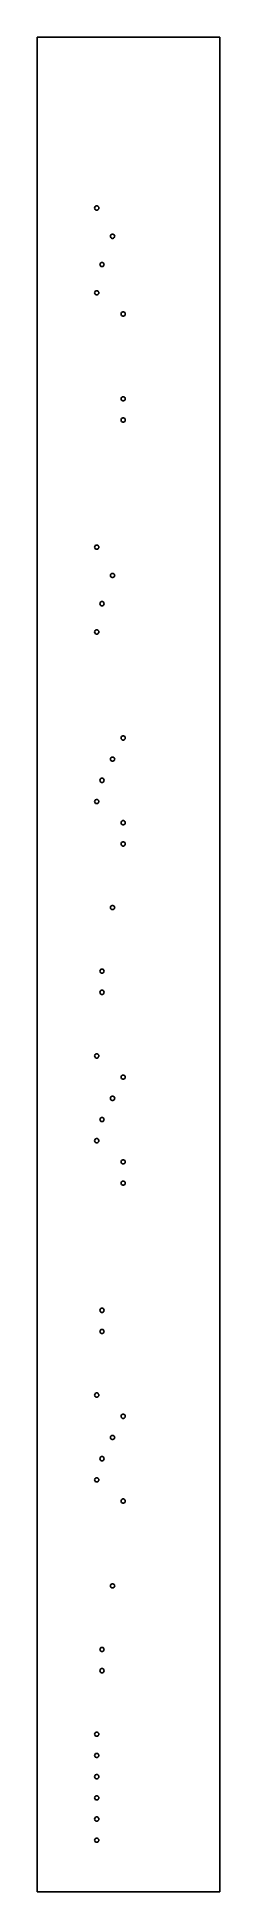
# Model space of a CAD drawing. Header units: metres. Extents: x 0 to 69, y 0 to 700.
import ezdxf

# ---------------------------------------------------------------- set-up
doc = ezdxf.new("R2010")
doc.units = ezdxf.units.M

msp = doc.modelspace()

# ---------------------------------------------------------------- linework, layer by layer
for p, q in [((69, 700), (0, 700)), ((0, 700), (0, 0)), ((69, 0), (69, 700)), ((21.7, 635.5), (21.7482, 635.774)), ((21.7482, 635.226), (21.7, 635.5)), ((21.7482, 635.774), (21.8872, 636.014)), ((21.8872, 634.986), (21.7482, 635.226)), ((21.8872, 636.014), (22.1, 636.193)), ((22.1, 634.807), (21.8872, 634.986)), ((22.1, 636.193), (22.3611, 636.288)), ((22.3611, 634.712), (22.1, 634.807)), ((22.3611, 636.288), (22.6389, 636.288)), ((22.6389, 634.712), (22.3611, 634.712)), ((22.6389, 636.288), (22.9, 636.193)), ((22.9, 634.807), (22.6389, 634.712)), ((22.9, 636.193), (23.1128, 636.014)), ((23.1128, 634.986), (22.9, 634.807)), ((23.1128, 636.014), (23.2518, 635.774)), ((23.2518, 635.226), (23.1128, 634.986)), ((23.2518, 635.774), (23.3, 635.5)), ((23.3, 635.5), (23.2518, 635.226)), ((27.7, 624.833), (27.7482, 625.107)), ((27.7482, 624.56), (27.7, 624.833)), ((27.7482, 625.107), (27.8872, 625.348)), ((27.8872, 624.319), (27.7482, 624.56)), ((27.8872, 625.348), (28.1, 625.526)), ((28.1, 624.14), (27.8872, 624.319)), ((28.1, 625.526), (28.3611, 625.621)), ((28.3611, 624.045), (28.1, 624.14)), ((28.3611, 625.621), (28.6389, 625.621)), ((28.6389, 624.045), (28.3611, 624.045)), ((28.6389, 625.621), (28.9, 625.526)), ((28.9, 624.14), (28.6389, 624.045)), ((28.9, 625.526), (29.1128, 625.348)), ((29.1128, 624.319), (28.9, 624.14)), ((29.1128, 625.348), (29.2518, 625.107)), ((29.2518, 624.56), (29.1128, 624.319)), ((29.2518, 625.107), (29.3, 624.833)), ((29.3, 624.833), (29.2518, 624.56)), ((23.7, 614.167), (23.7482, 614.44)), ((23.7482, 613.893), (23.7, 614.167)), ((23.7482, 614.44), (23.8872, 614.681)), ((23.8872, 613.652), (23.7482, 613.893)), ((23.8872, 614.681), (24.1, 614.859)), ((24.1, 613.474), (23.8872, 613.652)), ((24.1, 614.859), (24.3611, 614.954)), ((24.3611, 613.379), (24.1, 613.474)), ((24.3611, 614.954), (24.6389, 614.954)), ((24.6389, 613.379), (24.3611, 613.379)), ((24.6389, 614.954), (24.9, 614.859)), ((24.9, 613.474), (24.6389, 613.379)), ((24.9, 614.859), (25.1128, 614.681)), ((25.1128, 613.652), (24.9, 613.474)), ((25.1128, 614.681), (25.2518, 614.44)), ((25.2518, 613.893), (25.1128, 613.652)), ((25.2518, 614.44), (25.3, 614.167)), ((25.3, 614.167), (25.2518, 613.893)), ((21.7, 603.5), (21.7482, 603.774)), ((21.7482, 603.226), (21.7, 603.5)), ((21.7482, 603.774), (21.8872, 604.014)), ((21.8872, 602.986), (21.7482, 603.226)), ((21.8872, 604.014), (22.1, 604.193)), ((22.1, 602.807), (21.8872, 602.986)), ((22.1, 604.193), (22.3611, 604.288)), ((22.3611, 602.712), (22.1, 602.807)), ((22.3611, 604.288), (22.6389, 604.288)), ((22.6389, 602.712), (22.3611, 602.712)), ((22.6389, 604.288), (22.9, 604.193)), ((22.9, 602.807), (22.6389, 602.712)), ((22.9, 604.193), (23.1128, 604.014)), ((23.1128, 602.986), (22.9, 602.807)), ((23.1128, 604.014), (23.2518, 603.774)), ((23.2518, 603.226), (23.1128, 602.986)), ((23.2518, 603.774), (23.3, 603.5)), ((23.3, 603.5), (23.2518, 603.226)), ((31.7, 595.5), (31.7482, 595.774)), ((31.7482, 595.226), (31.7, 595.5)), ((31.7482, 595.774), (31.8872, 596.014)), ((31.8872, 594.986), (31.7482, 595.226)), ((31.8872, 596.014), (32.1, 596.193)), ((32.1, 596.193), (32.3611, 596.288)), ((32.3611, 596.288), (32.6389, 596.288)), ((32.6389, 596.288), (32.9, 596.193)), ((32.9, 596.193), (33.1128, 596.014)), ((33.1128, 596.014), (33.2518, 595.774)), ((33.2518, 595.226), (33.1128, 594.986)), ((33.2518, 595.774), (33.3, 595.5)), ((33.3, 595.5), (33.2518, 595.226)), ((32.1, 594.807), (31.8872, 594.986)), ((32.3611, 594.712), (32.1, 594.807)), ((32.6389, 594.712), (32.3611, 594.712)), ((32.9, 594.807), (32.6389, 594.712)), ((33.1128, 594.986), (32.9, 594.807)), ((31.7, 563.5), (31.7482, 563.774)), ((31.7482, 563.226), (31.7, 563.5)), ((31.7482, 563.774), (31.8872, 564.014)), ((31.8872, 562.986), (31.7482, 563.226)), ((31.8872, 564.014), (32.1, 564.193)), ((32.1, 562.807), (31.8872, 562.986)), ((32.1, 564.193), (32.3611, 564.288)), ((32.3611, 562.712), (32.1, 562.807)), ((32.3611, 564.288), (32.6389, 564.288)), ((32.6389, 562.712), (32.3611, 562.712)), ((32.6389, 564.288), (32.9, 564.193)), ((32.9, 562.807), (32.6389, 562.712)), ((32.9, 564.193), (33.1128, 564.014)), ((33.1128, 562.986), (32.9, 562.807)), ((33.1128, 564.014), (33.2518, 563.774)), ((33.2518, 563.226), (33.1128, 562.986)), ((33.2518, 563.774), (33.3, 563.5)), ((33.3, 563.5), (33.2518, 563.226)), ((31.7, 555.5), (31.7482, 555.774)), ((31.7482, 555.226), (31.7, 555.5)), ((31.7482, 555.774), (31.8872, 556.014)), ((31.8872, 554.986), (31.7482, 555.226)), ((31.8872, 556.014), (32.1, 556.193)), ((32.1, 554.807), (31.8872, 554.986)), ((32.1, 556.193), (32.3611, 556.288)), ((32.3611, 554.712), (32.1, 554.807)), ((32.3611, 556.288), (32.6389, 556.288)), ((32.6389, 554.712), (32.3611, 554.712)), ((32.6389, 556.288), (32.9, 556.193)), ((32.9, 554.807), (32.6389, 554.712)), ((32.9, 556.193), (33.1128, 556.014)), ((33.1128, 554.986), (32.9, 554.807)), ((33.1128, 556.014), (33.2518, 555.774)), ((33.2518, 555.226), (33.1128, 554.986)), ((33.2518, 555.774), (33.3, 555.5)), ((33.3, 555.5), (33.2518, 555.226)), ((21.7, 507.5), (21.7482, 507.774)), ((21.7482, 507.226), (21.7, 507.5)), ((21.7482, 507.774), (21.8872, 508.014)), ((21.8872, 506.986), (21.7482, 507.226)), ((21.8872, 508.014), (22.1, 508.193)), ((22.1, 506.807), (21.8872, 506.986)), ((22.1, 508.193), (22.3611, 508.288)), ((22.3611, 506.712), (22.1, 506.807)), ((22.3611, 508.288), (22.6389, 508.288)), ((22.6389, 506.712), (22.3611, 506.712)), ((22.6389, 508.288), (22.9, 508.193)), ((22.9, 506.807), (22.6389, 506.712)), ((22.9, 508.193), (23.1128, 508.014)), ((23.1128, 506.986), (22.9, 506.807)), ((23.1128, 508.014), (23.2518, 507.774)), ((23.2518, 507.226), (23.1128, 506.986)), ((23.2518, 507.774), (23.3, 507.5)), ((23.3, 507.5), (23.2518, 507.226)), ((27.7, 496.833), (27.7482, 497.107)), ((27.7482, 497.107), (27.8872, 497.348)), ((27.8872, 497.348), (28.1, 497.526)), ((28.1, 497.526), (28.3611, 497.621)), ((28.3611, 497.621), (28.6389, 497.621)), ((28.6389, 497.621), (28.9, 497.526)), ((28.9, 497.526), (29.1128, 497.348)), ((29.1128, 497.348), (29.2518, 497.107)), ((29.2518, 497.107), (29.3, 496.833)), ((27.7482, 496.56), (27.7, 496.833)), ((27.8872, 496.319), (27.7482, 496.56)), ((28.1, 496.14), (27.8872, 496.319)), ((28.3611, 496.045), (28.1, 496.14)), ((28.6389, 496.045), (28.3611, 496.045)), ((28.9, 496.14), (28.6389, 496.045)), ((29.1128, 496.319), (28.9, 496.14)), ((29.2518, 496.56), (29.1128, 496.319)), ((29.3, 496.833), (29.2518, 496.56)), ((23.7, 486.167), (23.7482, 486.44)), ((23.7482, 485.893), (23.7, 486.167)), ((23.7482, 486.44), (23.8872, 486.681)), ((23.8872, 485.652), (23.7482, 485.893)), ((23.8872, 486.681), (24.1, 486.859)), ((24.1, 485.474), (23.8872, 485.652)), ((24.1, 486.859), (24.3611, 486.954)), ((24.3611, 485.379), (24.1, 485.474)), ((24.3611, 486.954), (24.6389, 486.954)), ((24.6389, 485.379), (24.3611, 485.379)), ((24.6389, 486.954), (24.9, 486.859)), ((24.9, 485.474), (24.6389, 485.379)), ((24.9, 486.859), (25.1128, 486.681)), ((25.1128, 485.652), (24.9, 485.474)), ((25.1128, 486.681), (25.2518, 486.44)), ((25.2518, 485.893), (25.1128, 485.652)), ((25.2518, 486.44), (25.3, 486.167)), ((25.3, 486.167), (25.2518, 485.893)), ((21.7482, 475.774), (21.8872, 476.014)), ((21.8872, 476.014), (22.1, 476.193)), ((22.1, 476.193), (22.3611, 476.288)), ((22.3611, 476.288), (22.6389, 476.288)), ((22.6389, 476.288), (22.9, 476.193)), ((22.9, 476.193), (23.1128, 476.014)), ((23.1128, 476.014), (23.2518, 475.774)), ((21.7, 475.5), (21.7482, 475.774)), ((21.7482, 475.226), (21.7, 475.5)), ((21.8872, 474.986), (21.7482, 475.226)), ((22.1, 474.807), (21.8872, 474.986)), ((22.3611, 474.712), (22.1, 474.807)), ((22.6389, 474.712), (22.3611, 474.712)), ((22.9, 474.807), (22.6389, 474.712)), ((23.1128, 474.986), (22.9, 474.807)), ((23.2518, 475.226), (23.1128, 474.986)), ((23.2518, 475.774), (23.3, 475.5)), ((23.3, 475.5), (23.2518, 475.226)), ((31.7, 435.5), (31.7482, 435.774)), ((31.7482, 435.226), (31.7, 435.5)), ((31.7482, 435.774), (31.8872, 436.014)), ((31.8872, 434.986), (31.7482, 435.226)), ((31.8872, 436.014), (32.1, 436.193)), ((32.1, 434.807), (31.8872, 434.986)), ((32.1, 436.193), (32.3611, 436.288)), ((32.3611, 434.712), (32.1, 434.807)), ((32.3611, 436.288), (32.6389, 436.288)), ((32.6389, 434.712), (32.3611, 434.712)), ((32.6389, 436.288), (32.9, 436.193)), ((32.9, 434.807), (32.6389, 434.712)), ((32.9, 436.193), (33.1128, 436.014)), ((33.1128, 434.986), (32.9, 434.807)), ((33.1128, 436.014), (33.2518, 435.774)), ((33.2518, 435.226), (33.1128, 434.986)), ((33.2518, 435.774), (33.3, 435.5)), ((33.3, 435.5), (33.2518, 435.226)), ((27.7, 427.5), (27.7482, 427.774)), ((27.7482, 427.226), (27.7, 427.5)), ((27.7482, 427.774), (27.8872, 428.014)), ((27.8872, 426.986), (27.7482, 427.226)), ((27.8872, 428.014), (28.1, 428.193)), ((28.1, 428.193), (28.3611, 428.288)), ((28.3611, 428.288), (28.6389, 428.288)), ((28.6389, 428.288), (28.9, 428.193)), ((28.9, 428.193), (29.1128, 428.014)), ((29.1128, 428.014), (29.2518, 427.774)), ((29.2518, 427.226), (29.1128, 426.986)), ((29.2518, 427.774), (29.3, 427.5)), ((29.3, 427.5), (29.2518, 427.226)), ((23.7482, 419.774), (23.8872, 420.014)), ((23.8872, 420.014), (24.1, 420.193)), ((24.1, 420.193), (24.3611, 420.288)), ((24.3611, 420.288), (24.6389, 420.288)), ((24.6389, 420.288), (24.9, 420.193)), ((24.9, 420.193), (25.1128, 420.014)), ((25.1128, 420.014), (25.2518, 419.774)), ((28.1, 426.807), (27.8872, 426.986)), ((28.3611, 426.712), (28.1, 426.807)), ((28.6389, 426.712), (28.3611, 426.712)), ((28.9, 426.807), (28.6389, 426.712)), ((29.1128, 426.986), (28.9, 426.807)), ((23.7, 419.5), (23.7482, 419.774)), ((23.7482, 419.226), (23.7, 419.5)), ((23.8872, 418.986), (23.7482, 419.226)), ((24.1, 418.807), (23.8872, 418.986)), ((24.3611, 418.712), (24.1, 418.807)), ((24.6389, 418.712), (24.3611, 418.712)), ((24.9, 418.807), (24.6389, 418.712)), ((25.1128, 418.986), (24.9, 418.807)), ((25.2518, 419.226), (25.1128, 418.986)), ((25.2518, 419.774), (25.3, 419.5)), ((25.3, 419.5), (25.2518, 419.226)), ((21.7, 411.5), (21.7482, 411.774)), ((21.7482, 411.226), (21.7, 411.5)), ((21.7482, 411.774), (21.8872, 412.014)), ((21.8872, 410.986), (21.7482, 411.226)), ((21.8872, 412.014), (22.1, 412.193)), ((22.1, 410.807), (21.8872, 410.986)), ((22.1, 412.193), (22.3611, 412.288)), ((22.3611, 410.712), (22.1, 410.807)), ((22.3611, 412.288), (22.6389, 412.288)), ((22.6389, 410.712), (22.3611, 410.712)), ((22.6389, 412.288), (22.9, 412.193)), ((22.9, 410.807), (22.6389, 410.712)), ((22.9, 412.193), (23.1128, 412.014)), ((23.1128, 410.986), (22.9, 410.807)), ((23.1128, 412.014), (23.2518, 411.774)), ((23.2518, 411.226), (23.1128, 410.986)), ((23.2518, 411.774), (23.3, 411.5)), ((23.3, 411.5), (23.2518, 411.226)), ((31.7, 403.5), (31.7482, 403.774)), ((31.7482, 403.226), (31.7, 403.5)), ((31.7482, 403.774), (31.8872, 404.014)), ((31.8872, 402.986), (31.7482, 403.226)), ((31.8872, 404.014), (32.1, 404.193)), ((32.1, 402.807), (31.8872, 402.986)), ((32.1, 404.193), (32.3611, 404.288)), ((32.3611, 402.712), (32.1, 402.807)), ((32.3611, 404.288), (32.6389, 404.288)), ((32.6389, 402.712), (32.3611, 402.712)), ((32.6389, 404.288), (32.9, 404.193)), ((32.9, 402.807), (32.6389, 402.712)), ((32.9, 404.193), (33.1128, 404.014)), ((33.1128, 402.986), (32.9, 402.807)), ((33.1128, 404.014), (33.2518, 403.774)), ((33.2518, 403.226), (33.1128, 402.986)), ((33.2518, 403.774), (33.3, 403.5)), ((33.3, 403.5), (33.2518, 403.226)), ((31.7, 395.5), (31.7482, 395.774)), ((31.7482, 395.226), (31.7, 395.5)), ((31.7482, 395.774), (31.8872, 396.014)), ((31.8872, 394.986), (31.7482, 395.226)), ((31.8872, 396.014), (32.1, 396.193)), ((32.1, 394.807), (31.8872, 394.986)), ((32.1, 396.193), (32.3611, 396.288)), ((32.3611, 394.712), (32.1, 394.807)), ((32.3611, 396.288), (32.6389, 396.288)), ((32.6389, 394.712), (32.3611, 394.712)), ((32.6389, 396.288), (32.9, 396.193)), ((32.9, 394.807), (32.6389, 394.712)), ((32.9, 396.193), (33.1128, 396.014)), ((33.1128, 394.986), (32.9, 394.807)), ((33.1128, 396.014), (33.2518, 395.774)), ((33.2518, 395.226), (33.1128, 394.986)), ((33.2518, 395.774), (33.3, 395.5)), ((33.3, 395.5), (33.2518, 395.226)), ((27.7, 371.5), (27.7482, 371.774)), ((27.7482, 371.226), (27.7, 371.5)), ((27.7482, 371.774), (27.8872, 372.014)), ((27.8872, 370.986), (27.7482, 371.226)), ((27.8872, 372.014), (28.1, 372.193)), ((28.1, 372.193), (28.3611, 372.288)), ((28.3611, 372.288), (28.6389, 372.288)), ((28.6389, 372.288), (28.9, 372.193)), ((28.9, 372.193), (29.1128, 372.014)), ((29.1128, 372.014), (29.2518, 371.774)), ((29.2518, 371.226), (29.1128, 370.986)), ((29.2518, 371.774), (29.3, 371.5)), ((29.3, 371.5), (29.2518, 371.226)), ((28.1, 370.807), (27.8872, 370.986)), ((28.3611, 370.712), (28.1, 370.807)), ((28.6389, 370.712), (28.3611, 370.712)), ((28.9, 370.807), (28.6389, 370.712)), ((29.1128, 370.986), (28.9, 370.807)), ((23.7, 347.5), (23.7482, 347.774)), ((23.7482, 347.226), (23.7, 347.5)), ((23.7482, 347.774), (23.8872, 348.014)), ((23.8872, 346.986), (23.7482, 347.226)), ((23.8872, 348.014), (24.1, 348.193)), ((24.1, 346.807), (23.8872, 346.986)), ((24.1, 348.193), (24.3611, 348.288)), ((24.3611, 346.712), (24.1, 346.807)), ((24.3611, 348.288), (24.6389, 348.288)), ((24.6389, 346.712), (24.3611, 346.712)), ((24.6389, 348.288), (24.9, 348.193)), ((24.9, 346.807), (24.6389, 346.712)), ((24.9, 348.193), (25.1128, 348.014)), ((25.1128, 346.986), (24.9, 346.807)), ((25.1128, 348.014), (25.2518, 347.774)), ((25.2518, 347.226), (25.1128, 346.986)), ((25.2518, 347.774), (25.3, 347.5)), ((25.3, 347.5), (25.2518, 347.226)), ((23.7, 339.5), (23.7482, 339.774)), ((23.7482, 339.226), (23.7, 339.5)), ((23.7482, 339.774), (23.8872, 340.014)), ((23.8872, 338.986), (23.7482, 339.226)), ((23.8872, 340.014), (24.1, 340.193)), ((24.1, 338.807), (23.8872, 338.986)), ((24.1, 340.193), (24.3611, 340.288)), ((24.3611, 338.712), (24.1, 338.807)), ((24.3611, 340.288), (24.6389, 340.288)), ((24.6389, 338.712), (24.3611, 338.712)), ((24.6389, 340.288), (24.9, 340.193)), ((24.9, 338.807), (24.6389, 338.712)), ((24.9, 340.193), (25.1128, 340.014)), ((25.1128, 338.986), (24.9, 338.807)), ((25.1128, 340.014), (25.2518, 339.774)), ((25.2518, 339.226), (25.1128, 338.986)), ((25.2518, 339.774), (25.3, 339.5)), ((25.3, 339.5), (25.2518, 339.226)), ((21.7, 315.5), (21.7482, 315.774)), ((21.7482, 315.226), (21.7, 315.5)), ((21.7482, 315.774), (21.8872, 316.014)), ((21.8872, 314.986), (21.7482, 315.226)), ((21.8872, 316.014), (22.1, 316.193)), ((22.1, 316.193), (22.3611, 316.288)), ((22.3611, 316.288), (22.6389, 316.288)), ((22.6389, 316.288), (22.9, 316.193)), ((22.9, 316.193), (23.1128, 316.014)), ((23.1128, 316.014), (23.2518, 315.774)), ((23.2518, 315.226), (23.1128, 314.986)), ((23.2518, 315.774), (23.3, 315.5)), ((23.3, 315.5), (23.2518, 315.226)), ((22.1, 314.807), (21.8872, 314.986)), ((22.3611, 314.712), (22.1, 314.807)), ((22.6389, 314.712), (22.3611, 314.712)), ((22.9, 314.807), (22.6389, 314.712)), ((23.1128, 314.986), (22.9, 314.807)), ((31.7482, 307.774), (31.8872, 308.014)), ((31.8872, 308.014), (32.1, 308.193)), ((32.1, 308.193), (32.3611, 308.288)), ((32.3611, 308.288), (32.6389, 308.288)), ((32.6389, 308.288), (32.9, 308.193)), ((32.9, 308.193), (33.1128, 308.014)), ((33.1128, 308.014), (33.2518, 307.774)), ((31.7, 307.5), (31.7482, 307.774)), ((31.7482, 307.226), (31.7, 307.5)), ((31.8872, 306.986), (31.7482, 307.226)), ((32.1, 306.807), (31.8872, 306.986)), ((32.3611, 306.712), (32.1, 306.807)), ((32.6389, 306.712), (32.3611, 306.712)), ((32.9, 306.807), (32.6389, 306.712)), ((33.1128, 306.986), (32.9, 306.807)), ((33.2518, 307.226), (33.1128, 306.986)), ((33.2518, 307.774), (33.3, 307.5)), ((33.3, 307.5), (33.2518, 307.226)), ((27.7, 299.5), (27.7482, 299.774)), ((27.7482, 299.226), (27.7, 299.5)), ((27.7482, 299.774), (27.8872, 300.014)), ((27.8872, 298.986), (27.7482, 299.226)), ((27.8872, 300.014), (28.1, 300.193)), ((28.1, 298.807), (27.8872, 298.986)), ((28.1, 300.193), (28.3611, 300.288)), ((28.3611, 298.712), (28.1, 298.807)), ((28.3611, 300.288), (28.6389, 300.288)), ((28.6389, 298.712), (28.3611, 298.712)), ((28.6389, 300.288), (28.9, 300.193)), ((28.9, 298.807), (28.6389, 298.712)), ((28.9, 300.193), (29.1128, 300.014)), ((29.1128, 298.986), (28.9, 298.807)), ((29.1128, 300.014), (29.2518, 299.774)), ((29.2518, 299.226), (29.1128, 298.986)), ((29.2518, 299.774), (29.3, 299.5)), ((29.3, 299.5), (29.2518, 299.226)), ((23.7, 291.5), (23.7482, 291.774)), ((23.7482, 291.226), (23.7, 291.5)), ((23.7482, 291.774), (23.8872, 292.014)), ((23.8872, 290.986), (23.7482, 291.226)), ((23.8872, 292.014), (24.1, 292.193)), ((24.1, 290.807), (23.8872, 290.986)), ((24.1, 292.193), (24.3611, 292.288)), ((24.3611, 290.712), (24.1, 290.807)), ((24.3611, 292.288), (24.6389, 292.288)), ((24.6389, 290.712), (24.3611, 290.712)), ((24.6389, 292.288), (24.9, 292.193)), ((24.9, 290.807), (24.6389, 290.712)), ((24.9, 292.193), (25.1128, 292.014)), ((25.1128, 290.986), (24.9, 290.807)), ((25.1128, 292.014), (25.2518, 291.774)), ((25.2518, 291.226), (25.1128, 290.986)), ((25.2518, 291.774), (25.3, 291.5)), ((25.3, 291.5), (25.2518, 291.226)), ((21.7, 283.5), (21.7482, 283.774)), ((21.7482, 283.226), (21.7, 283.5)), ((21.7482, 283.774), (21.8872, 284.014)), ((21.8872, 282.986), (21.7482, 283.226)), ((21.8872, 284.014), (22.1, 284.193)), ((22.1, 282.807), (21.8872, 282.986)), ((22.1, 284.193), (22.3611, 284.288)), ((22.3611, 282.712), (22.1, 282.807)), ((22.3611, 284.288), (22.6389, 284.288)), ((22.6389, 282.712), (22.3611, 282.712)), ((22.6389, 284.288), (22.9, 284.193)), ((22.9, 282.807), (22.6389, 282.712)), ((22.9, 284.193), (23.1128, 284.014)), ((23.1128, 282.986), (22.9, 282.807)), ((23.1128, 284.014), (23.2518, 283.774)), ((23.2518, 283.226), (23.1128, 282.986)), ((23.2518, 283.774), (23.3, 283.5)), ((23.3, 283.5), (23.2518, 283.226)), ((31.7, 275.5), (31.7482, 275.774)), ((31.7482, 275.226), (31.7, 275.5)), ((31.7482, 275.774), (31.8872, 276.014)), ((31.8872, 274.986), (31.7482, 275.226)), ((31.8872, 276.014), (32.1, 276.193)), ((32.1, 274.807), (31.8872, 274.986)), ((32.1, 276.193), (32.3611, 276.288)), ((32.3611, 274.712), (32.1, 274.807)), ((32.3611, 276.288), (32.6389, 276.288)), ((32.6389, 274.712), (32.3611, 274.712)), ((32.6389, 276.288), (32.9, 276.193)), ((32.9, 274.807), (32.6389, 274.712)), ((32.9, 276.193), (33.1128, 276.014)), ((33.1128, 274.986), (32.9, 274.807)), ((33.1128, 276.014), (33.2518, 275.774)), ((33.2518, 275.226), (33.1128, 274.986)), ((33.2518, 275.774), (33.3, 275.5)), ((33.3, 275.5), (33.2518, 275.226)), ((31.7, 267.5), (31.7482, 267.774)), ((31.7482, 267.226), (31.7, 267.5)), ((31.7482, 267.774), (31.8872, 268.014)), ((31.8872, 266.986), (31.7482, 267.226)), ((31.8872, 268.014), (32.1, 268.193)), ((32.1, 266.807), (31.8872, 266.986)), ((32.1, 268.193), (32.3611, 268.288)), ((32.3611, 266.712), (32.1, 266.807)), ((32.3611, 268.288), (32.6389, 268.288)), ((32.6389, 266.712), (32.3611, 266.712)), ((32.6389, 268.288), (32.9, 268.193)), ((32.9, 266.807), (32.6389, 266.712)), ((32.9, 268.193), (33.1128, 268.014)), ((33.1128, 266.986), (32.9, 266.807)), ((33.1128, 268.014), (33.2518, 267.774)), ((33.2518, 267.226), (33.1128, 266.986)), ((33.2518, 267.774), (33.3, 267.5)), ((33.3, 267.5), (33.2518, 267.226)), ((23.7, 219.5), (23.7482, 219.774)), ((23.7482, 219.226), (23.7, 219.5)), ((23.7482, 219.774), (23.8872, 220.014)), ((23.8872, 218.986), (23.7482, 219.226)), ((23.8872, 220.014), (24.1, 220.193)), ((24.1, 218.807), (23.8872, 218.986)), ((24.1, 220.193), (24.3611, 220.288)), ((24.3611, 218.712), (24.1, 218.807)), ((24.3611, 220.288), (24.6389, 220.288)), ((24.6389, 218.712), (24.3611, 218.712)), ((24.6389, 220.288), (24.9, 220.193)), ((24.9, 218.807), (24.6389, 218.712)), ((24.9, 220.193), (25.1128, 220.014)), ((25.1128, 218.986), (24.9, 218.807)), ((25.1128, 220.014), (25.2518, 219.774)), ((25.2518, 219.226), (25.1128, 218.986)), ((25.2518, 219.774), (25.3, 219.5)), ((25.3, 219.5), (25.2518, 219.226)), ((23.7, 211.5), (23.7482, 211.774)), ((23.7482, 211.226), (23.7, 211.5)), ((23.7482, 211.774), (23.8872, 212.014)), ((23.8872, 210.986), (23.7482, 211.226)), ((23.8872, 212.014), (24.1, 212.193)), ((24.1, 210.807), (23.8872, 210.986)), ((24.1, 212.193), (24.3611, 212.288)), ((24.3611, 210.712), (24.1, 210.807)), ((24.3611, 212.288), (24.6389, 212.288)), ((24.6389, 210.712), (24.3611, 210.712)), ((24.6389, 212.288), (24.9, 212.193)), ((24.9, 210.807), (24.6389, 210.712)), ((24.9, 212.193), (25.1128, 212.014)), ((25.1128, 210.986), (24.9, 210.807)), ((25.1128, 212.014), (25.2518, 211.774)), ((25.2518, 211.226), (25.1128, 210.986)), ((25.2518, 211.774), (25.3, 211.5)), ((25.3, 211.5), (25.2518, 211.226)), ((21.7, 187.5), (21.7482, 187.774)), ((21.7482, 187.226), (21.7, 187.5)), ((21.7482, 187.774), (21.8872, 188.014)), ((21.8872, 186.986), (21.7482, 187.226)), ((21.8872, 188.014), (22.1, 188.193)), ((22.1, 186.807), (21.8872, 186.986)), ((22.1, 188.193), (22.3611, 188.288)), ((22.3611, 186.712), (22.1, 186.807)), ((22.3611, 188.288), (22.6389, 188.288)), ((22.6389, 186.712), (22.3611, 186.712)), ((22.6389, 188.288), (22.9, 188.193)), ((22.9, 186.807), (22.6389, 186.712)), ((22.9, 188.193), (23.1128, 188.014)), ((23.1128, 186.986), (22.9, 186.807)), ((23.1128, 188.014), (23.2518, 187.774)), ((23.2518, 187.226), (23.1128, 186.986)), ((23.2518, 187.774), (23.3, 187.5)), ((23.3, 187.5), (23.2518, 187.226)), ((31.7, 179.5), (31.7482, 179.774)), ((31.7482, 179.226), (31.7, 179.5)), ((31.7482, 179.774), (31.8872, 180.014)), ((31.8872, 178.986), (31.7482, 179.226)), ((31.8872, 180.014), (32.1, 180.193)), ((32.1, 178.807), (31.8872, 178.986)), ((32.1, 180.193), (32.3611, 180.288)), ((32.3611, 178.712), (32.1, 178.807)), ((32.3611, 180.288), (32.6389, 180.288)), ((32.6389, 178.712), (32.3611, 178.712)), ((32.6389, 180.288), (32.9, 180.193)), ((32.9, 178.807), (32.6389, 178.712)), ((32.9, 180.193), (33.1128, 180.014)), ((33.1128, 178.986), (32.9, 178.807)), ((33.1128, 180.014), (33.2518, 179.774)), ((33.2518, 179.226), (33.1128, 178.986)), ((33.2518, 179.774), (33.3, 179.5)), ((33.3, 179.5), (33.2518, 179.226)), ((27.7, 171.5), (27.7482, 171.774)), ((27.7482, 171.226), (27.7, 171.5)), ((27.7482, 171.774), (27.8872, 172.014)), ((27.8872, 170.986), (27.7482, 171.226)), ((27.8872, 172.014), (28.1, 172.193)), ((28.1, 170.807), (27.8872, 170.986)), ((28.1, 172.193), (28.3611, 172.288)), ((28.3611, 170.712), (28.1, 170.807)), ((28.3611, 172.288), (28.6389, 172.288)), ((28.6389, 170.712), (28.3611, 170.712)), ((28.6389, 172.288), (28.9, 172.193)), ((28.9, 170.807), (28.6389, 170.712)), ((28.9, 172.193), (29.1128, 172.014)), ((29.1128, 170.986), (28.9, 170.807)), ((29.1128, 172.014), (29.2518, 171.774)), ((29.2518, 171.226), (29.1128, 170.986)), ((29.2518, 171.774), (29.3, 171.5)), ((29.3, 171.5), (29.2518, 171.226)), ((23.7, 163.5), (23.7482, 163.774)), ((23.7482, 163.226), (23.7, 163.5)), ((23.7482, 163.774), (23.8872, 164.014)), ((23.8872, 162.986), (23.7482, 163.226)), ((23.8872, 164.014), (24.1, 164.193)), ((24.1, 162.807), (23.8872, 162.986)), ((24.1, 164.193), (24.3611, 164.288)), ((24.3611, 162.712), (24.1, 162.807)), ((24.3611, 164.288), (24.6389, 164.288)), ((24.6389, 162.712), (24.3611, 162.712)), ((24.6389, 164.288), (24.9, 164.193)), ((24.9, 162.807), (24.6389, 162.712)), ((24.9, 164.193), (25.1128, 164.014)), ((25.1128, 162.986), (24.9, 162.807)), ((25.1128, 164.014), (25.2518, 163.774)), ((25.2518, 163.226), (25.1128, 162.986)), ((25.2518, 163.774), (25.3, 163.5)), ((25.3, 163.5), (25.2518, 163.226)), ((21.7, 155.5), (21.7482, 155.774)), ((21.7482, 155.226), (21.7, 155.5)), ((21.7482, 155.774), (21.8872, 156.014)), ((21.8872, 154.986), (21.7482, 155.226)), ((21.8872, 156.014), (22.1, 156.193)), ((22.1, 154.807), (21.8872, 154.986)), ((22.1, 156.193), (22.3611, 156.288)), ((22.3611, 154.712), (22.1, 154.807)), ((22.3611, 156.288), (22.6389, 156.288)), ((22.6389, 154.712), (22.3611, 154.712)), ((22.6389, 156.288), (22.9, 156.193)), ((22.9, 154.807), (22.6389, 154.712)), ((22.9, 156.193), (23.1128, 156.014)), ((23.1128, 154.986), (22.9, 154.807)), ((23.1128, 156.014), (23.2518, 155.774)), ((23.2518, 155.226), (23.1128, 154.986)), ((23.2518, 155.774), (23.3, 155.5)), ((23.3, 155.5), (23.2518, 155.226)), ((31.7, 147.5), (31.7482, 147.774)), ((31.7482, 147.226), (31.7, 147.5)), ((31.7482, 147.774), (31.8872, 148.014)), ((31.8872, 146.986), (31.7482, 147.226)), ((31.8872, 148.014), (32.1, 148.193)), ((32.1, 148.193), (32.3611, 148.288)), ((32.3611, 148.288), (32.6389, 148.288)), ((32.6389, 148.288), (32.9, 148.193)), ((32.9, 148.193), (33.1128, 148.014)), ((33.1128, 148.014), (33.2518, 147.774)), ((33.2518, 147.226), (33.1128, 146.986)), ((33.2518, 147.774), (33.3, 147.5)), ((33.3, 147.5), (33.2518, 147.226)), ((32.1, 146.807), (31.8872, 146.986)), ((32.3611, 146.712), (32.1, 146.807)), ((32.6389, 146.712), (32.3611, 146.712)), ((32.9, 146.807), (32.6389, 146.712)), ((33.1128, 146.986), (32.9, 146.807)), ((27.7, 115.5), (27.7482, 115.774)), ((27.7482, 115.226), (27.7, 115.5)), ((27.7482, 115.774), (27.8872, 116.014)), ((27.8872, 114.986), (27.7482, 115.226)), ((27.8872, 116.014), (28.1, 116.193)), ((28.1, 114.807), (27.8872, 114.986)), ((28.1, 116.193), (28.3611, 116.288)), ((28.3611, 114.712), (28.1, 114.807)), ((28.3611, 116.288), (28.6389, 116.288)), ((28.6389, 114.712), (28.3611, 114.712)), ((28.6389, 116.288), (28.9, 116.193)), ((28.9, 114.807), (28.6389, 114.712)), ((28.9, 116.193), (29.1128, 116.014)), ((29.1128, 114.986), (28.9, 114.807)), ((29.1128, 116.014), (29.2518, 115.774)), ((29.2518, 115.226), (29.1128, 114.986)), ((29.2518, 115.774), (29.3, 115.5)), ((29.3, 115.5), (29.2518, 115.226)), ((23.7, 91.5), (23.7482, 91.7736)), ((23.7482, 91.2264), (23.7, 91.5)), ((23.7482, 91.7736), (23.8872, 92.0142)), ((23.8872, 90.9858), (23.7482, 91.2264)), ((23.8872, 92.0142), (24.1, 92.1928)), ((24.1, 92.1928), (24.3611, 92.2878)), ((24.3611, 92.2878), (24.6389, 92.2878)), ((24.6389, 92.2878), (24.9, 92.1928)), ((24.9, 92.1928), (25.1128, 92.0142)), ((25.1128, 92.0142), (25.2518, 91.7736)), ((25.2518, 91.2264), (25.1128, 90.9858)), ((25.2518, 91.7736), (25.3, 91.5)), ((25.3, 91.5), (25.2518, 91.2264)), ((23.7482, 83.7736), (23.8872, 84.0142)), ((24.1, 90.8072), (23.8872, 90.9858)), ((23.8872, 84.0142), (24.1, 84.1928)), ((24.3611, 90.7121), (24.1, 90.8072)), ((24.1, 84.1928), (24.3611, 84.2878)), ((24.6389, 90.7121), (24.3611, 90.7121)), ((24.3611, 84.2878), (24.6389, 84.2878)), ((24.9, 90.8072), (24.6389, 90.7121)), ((24.6389, 84.2878), (24.9, 84.1928)), ((25.1128, 90.9858), (24.9, 90.8072)), ((24.9, 84.1928), (25.1128, 84.0142)), ((25.1128, 84.0142), (25.2518, 83.7736)), ((23.7, 83.5), (23.7482, 83.7736)), ((23.7482, 83.2264), (23.7, 83.5)), ((23.8872, 82.9858), (23.7482, 83.2264)), ((24.1, 82.8072), (23.8872, 82.9858)), ((24.3611, 82.7121), (24.1, 82.8072)), ((24.6389, 82.7121), (24.3611, 82.7121)), ((24.9, 82.8072), (24.6389, 82.7121)), ((25.1128, 82.9858), (24.9, 82.8072)), ((25.2518, 83.2264), (25.1128, 82.9858)), ((25.2518, 83.7736), (25.3, 83.5)), ((25.3, 83.5), (25.2518, 83.2264)), ((21.7, 59.5), (21.7482, 59.7736)), ((21.7482, 59.2264), (21.7, 59.5)), ((21.7482, 59.7736), (21.8872, 60.0142)), ((21.8872, 58.9858), (21.7482, 59.2264)), ((21.8872, 60.0142), (22.1, 60.1928)), ((22.1, 58.8072), (21.8872, 58.9858)), ((22.1, 60.1928), (22.3611, 60.2878)), ((22.3611, 58.7121), (22.1, 58.8072)), ((22.3611, 60.2878), (22.6389, 60.2878)), ((22.6389, 58.7121), (22.3611, 58.7121)), ((22.6389, 60.2878), (22.9, 60.1928)), ((22.9, 58.8072), (22.6389, 58.7121)), ((22.9, 60.1928), (23.1128, 60.0142)), ((23.1128, 58.9858), (22.9, 58.8072)), ((23.1128, 60.0142), (23.2518, 59.7736)), ((23.2518, 59.2264), (23.1128, 58.9858)), ((23.2518, 59.7736), (23.3, 59.5)), ((23.3, 59.5), (23.2518, 59.2264)), ((21.7, 51.5), (21.7482, 51.7736)), ((21.7482, 51.2264), (21.7, 51.5)), ((21.7482, 51.7736), (21.8872, 52.0142)), ((21.8872, 50.9858), (21.7482, 51.2264)), ((21.8872, 52.0142), (22.1, 52.1928)), ((22.1, 50.8072), (21.8872, 50.9858)), ((22.1, 52.1928), (22.3611, 52.2878)), ((22.3611, 50.7121), (22.1, 50.8072)), ((22.3611, 52.2878), (22.6389, 52.2878)), ((22.6389, 50.7121), (22.3611, 50.7121)), ((22.6389, 52.2878), (22.9, 52.1928)), ((22.9, 50.8072), (22.6389, 50.7121)), ((22.9, 52.1928), (23.1128, 52.0142)), ((23.1128, 50.9858), (22.9, 50.8072)), ((23.1128, 52.0142), (23.2518, 51.7736)), ((23.2518, 51.2264), (23.1128, 50.9858)), ((23.2518, 51.7736), (23.3, 51.5)), ((23.3, 51.5), (23.2518, 51.2264)), ((21.7, 43.5), (21.7482, 43.7736)), ((21.7482, 43.2264), (21.7, 43.5)), ((21.7482, 43.7736), (21.8872, 44.0142)), ((21.8872, 42.9858), (21.7482, 43.2264)), ((21.8872, 44.0142), (22.1, 44.1928)), ((22.1, 42.8072), (21.8872, 42.9858)), ((22.1, 44.1928), (22.3611, 44.2878)), ((22.3611, 42.7121), (22.1, 42.8072)), ((22.3611, 44.2878), (22.6389, 44.2878)), ((22.6389, 42.7121), (22.3611, 42.7121)), ((22.6389, 44.2878), (22.9, 44.1928)), ((22.9, 42.8072), (22.6389, 42.7121)), ((22.9, 44.1928), (23.1128, 44.0142)), ((23.1128, 42.9858), (22.9, 42.8072)), ((23.1128, 44.0142), (23.2518, 43.7736)), ((23.2518, 43.2264), (23.1128, 42.9858)), ((23.2518, 43.7736), (23.3, 43.5)), ((23.3, 43.5), (23.2518, 43.2264)), ((21.7, 35.5), (21.7482, 35.7736)), ((21.7482, 35.2264), (21.7, 35.5)), ((21.7482, 35.7736), (21.8872, 36.0142)), ((21.8872, 34.9858), (21.7482, 35.2264)), ((21.8872, 36.0142), (22.1, 36.1928)), ((22.1, 36.1928), (22.3611, 36.2878)), ((22.3611, 36.2878), (22.6389, 36.2878)), ((22.6389, 36.2878), (22.9, 36.1928)), ((22.9, 36.1928), (23.1128, 36.0142)), ((23.1128, 36.0142), (23.2518, 35.7736)), ((23.2518, 35.2264), (23.1128, 34.9858)), ((23.2518, 35.7736), (23.3, 35.5)), ((23.3, 35.5), (23.2518, 35.2264)), ((21.7482, 27.7736), (21.8872, 28.0142)), ((22.1, 34.8072), (21.8872, 34.9858)), ((21.8872, 28.0142), (22.1, 28.1928)), ((22.3611, 34.7121), (22.1, 34.8072)), ((22.1, 28.1928), (22.3611, 28.2878)), ((22.6389, 34.7121), (22.3611, 34.7121)), ((22.3611, 28.2878), (22.6389, 28.2878)), ((22.9, 34.8072), (22.6389, 34.7121)), ((22.6389, 28.2878), (22.9, 28.1928)), ((23.1128, 34.9858), (22.9, 34.8072)), ((22.9, 28.1928), (23.1128, 28.0142)), ((23.1128, 28.0142), (23.2518, 27.7736)), ((21.7, 27.5), (21.7482, 27.7736)), ((21.7482, 27.2264), (21.7, 27.5)), ((21.8872, 26.9858), (21.7482, 27.2264)), ((22.1, 26.8072), (21.8872, 26.9858)), ((22.3611, 26.7121), (22.1, 26.8072)), ((22.6389, 26.7121), (22.3611, 26.7121)), ((22.9, 26.8072), (22.6389, 26.7121)), ((23.1128, 26.9858), (22.9, 26.8072)), ((23.2518, 27.2264), (23.1128, 26.9858)), ((23.2518, 27.7736), (23.3, 27.5)), ((23.3, 27.5), (23.2518, 27.2264)), ((21.7, 19.5), (21.7482, 19.7736)), ((21.7482, 19.2264), (21.7, 19.5)), ((21.7482, 19.7736), (21.8872, 20.0142)), ((21.8872, 18.9858), (21.7482, 19.2264)), ((21.8872, 20.0142), (22.1, 20.1928)), ((22.1, 18.8072), (21.8872, 18.9858)), ((22.1, 20.1928), (22.3611, 20.2878)), ((22.3611, 18.7121), (22.1, 18.8072)), ((22.3611, 20.2878), (22.6389, 20.2878)), ((22.6389, 18.7121), (22.3611, 18.7121)), ((22.6389, 20.2878), (22.9, 20.1928)), ((22.9, 18.8072), (22.6389, 18.7121)), ((22.9, 20.1928), (23.1128, 20.0142)), ((23.1128, 18.9858), (22.9, 18.8072)), ((23.1128, 20.0142), (23.2518, 19.7736)), ((23.2518, 19.2264), (23.1128, 18.9858)), ((23.2518, 19.7736), (23.3, 19.5)), ((23.3, 19.5), (23.2518, 19.2264)), ((0, 0), (69, 0))]:
    msp.add_line(p, q)

doc.saveas('drawing.dxf')
